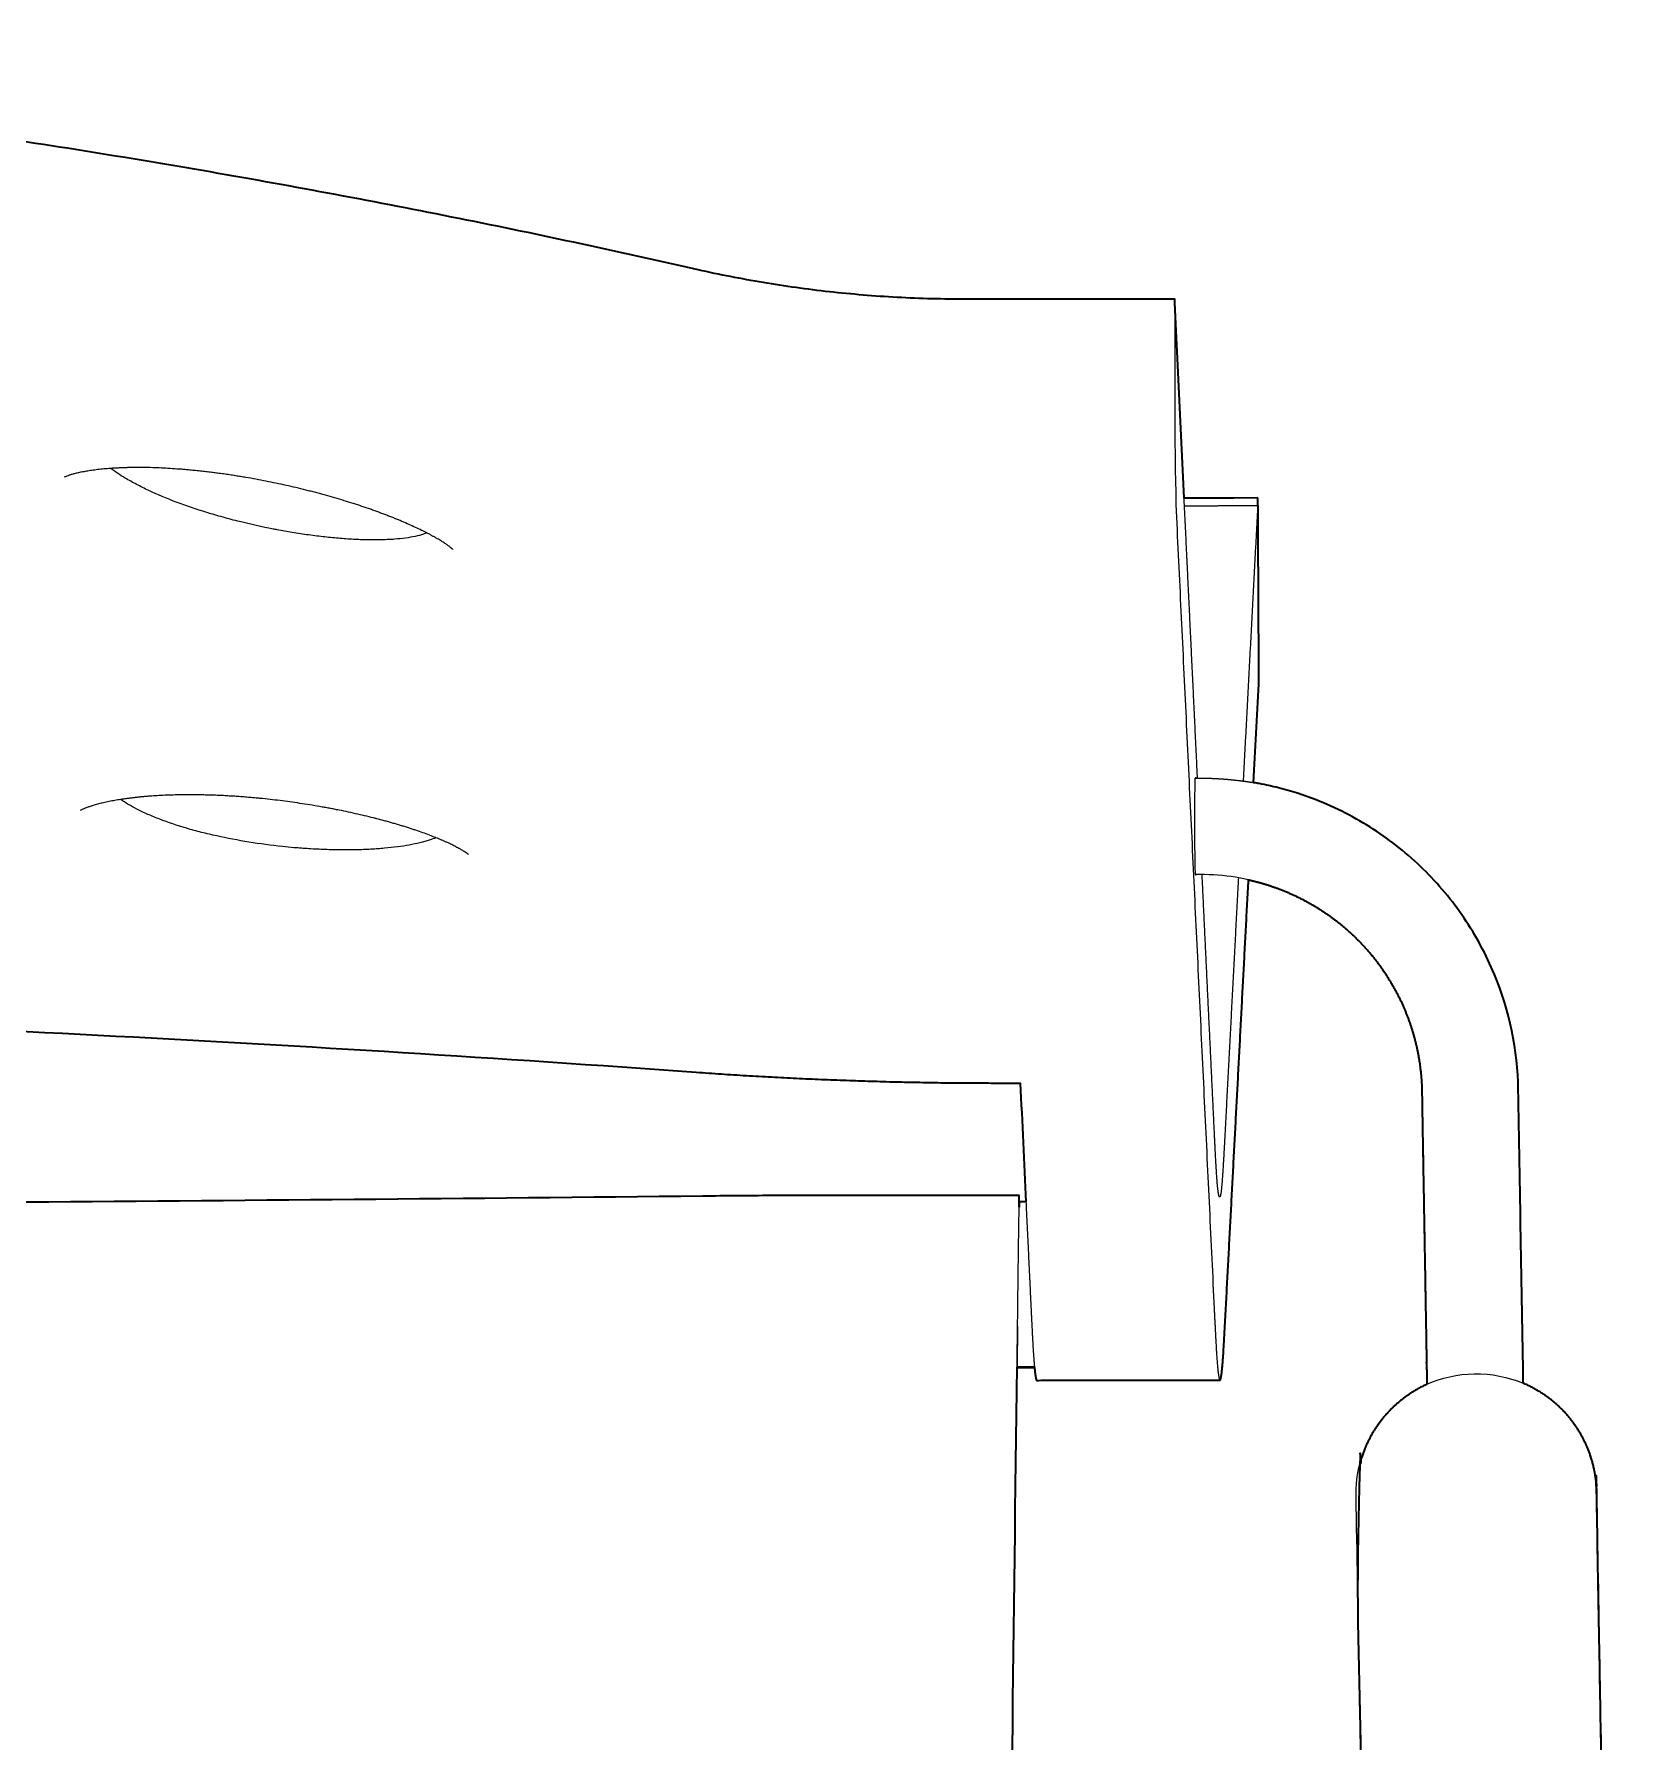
# Model space of a CAD drawing. Header units: millimetres. Extents: x 0 to 1874, y -1076 to 718.
# Drawn here: x 555 to 722.2, y -559.2 to -381.9 of the extents above; entities that cross this region are included whole.
import ezdxf

# ---------------------------------------------------------------- set-up
doc = ezdxf.new("R2010")
doc.units = ezdxf.units.MM
doc.layers.add('Blocks', color=7, linetype='Continuous')
doc.layers.add('Blocks$Inner', color=7, linetype='Continuous', lineweight=25, true_color=0x007f00)
doc.layers.add('Blocks$Outline', color=7, linetype='Continuous', lineweight=35, true_color=0xff3f3f)

# ---------------------------------------------------------------- blocks, each defined once
blk = doc.blocks.new('Balcony Lounge Chair Top')
at = {"layer": 'Blocks$Inner'}
blk.add_lwpolyline([(660.27, 176.61), (660.3, 178.63), (660.31, 179.19), (661.01, 179.18)], dxfattribs=at)
for points, degree, knots in [([(626.57, 276.02), (618.31, 277.91), (609.93, 279.71), (592.93, 283.11), (584.31, 284.72), (566.86, 287.73), (558.02, 289.14), (540.17, 291.71), (531.14, 292.88), (512.93, 294.99), (503.75, 295.92), (485.25, 297.53), (475.94, 298.21), (465.42, 298.82), (464.25, 298.88), (461.91, 299.01), (460.74, 299.07), (457.21, 299.25), (454.85, 299.36), (447.76, 299.67), (443.02, 299.84), (433.61, 300.11), (428.92, 300.22), (419.54, 300.35), (414.85, 300.39), (410.14, 300.39)], 3, [2.9808023, 2.9808023, 2.9808023, 2.9808023, 3.0433178, 3.0433178, 3.1058332, 3.1058332, 3.1683485, 3.1683485, 3.2308638, 3.2308638, 3.2933791, 3.2933791, 3.3558944, 3.3558944, 3.363701, 3.363701, 3.3715075, 3.3715075, 3.3871206, 3.3871206, 3.4183469, 3.4183469, 3.4495731, 3.4495731, 3.4807992, 3.4807992, 3.4807992, 3.4807992]), ([(654.45, 272.88), (653.22, 272.88), (652, 272.9), (649.59, 272.97), (648.39, 273.02), (646.02, 273.16), (644.84, 273.25), (642.5, 273.45), (641.34, 273.56), (639.03, 273.83), (637.89, 273.98), (635.6, 274.3), (634.46, 274.48), (632.2, 274.87), (631.07, 275.08), (628.82, 275.53), (627.7, 275.77), (626.57, 276.02)], 3, [1.980802, 1.980802, 1.980802, 1.980802, 2.105802, 2.105802, 2.230802, 2.230802, 2.355802, 2.355802, 2.480802, 2.480802, 2.605802, 2.605802, 2.730802, 2.730802, 2.855802, 2.855802, 2.980802, 2.980802, 2.980802, 2.980802]), ([(676.45, 272.51), (676.45, 272.25), (676.45, 271.24), (676.45, 269.51), (676.45, 267.34), (676.45, 265.93), (676.45, 263.94), (676.45, 261.23), (676.47, 257.45), (676.5, 255.01), (676.53, 253.67), (676.55, 253.22), (676.56, 253.06)], 3, [-0.02314714, -0.02314714, -0.02314714, -0.02314714, -0.02240599, -0.02028628, -0.01816656, -0.01604684, -0.01604684, -0.01203428, -0.00802171, -0.00400914, -0.00200286, 0, 0, 0, 0]), ([(566.06, 255.32), (566.05, 255.32), (566.04, 255.31), (565.91, 255.31), (565.8, 255.3), (565.68, 255.29), (565.46, 255.27), (565.24, 255.25), (564.91, 255.21), (564.79, 255.2), (564.68, 255.19)], 3, [2.35979, 2.35979, 2.35979, 2.35979, 2.400059, 2.400059, 2.893297, 2.893297, 2.893297, 3.874138, 3.874138, 4.398705, 4.398705, 4.398705, 4.398705]), ([(576.67, 254.88), (576.62, 254.89), (576.58, 254.9), (576.54, 254.9), (576.34, 254.93), (576.13, 254.95), (575.73, 255), (575.53, 255.02), (575.32, 255.04), (575.12, 255.06), (574.92, 255.08), (574.52, 255.12), (574.32, 255.14), (574.12, 255.16), (573.96, 255.18), (573.8, 255.19), (573.48, 255.22), (573.32, 255.23), (573.17, 255.24), (572.86, 255.26), (572.54, 255.29), (572.23, 255.3), (571.93, 255.32), (571.62, 255.34), (571.02, 255.37), (570.73, 255.38), (570.44, 255.39), (570.11, 255.4), (569.79, 255.4), (569.48, 255.41), (569.22, 255.41), (568.98, 255.41), (568.73, 255.41), (568.6, 255.41), (568.46, 255.41), (568.19, 255.4), (568.05, 255.4), (567.92, 255.4), (567.79, 255.4), (567.65, 255.39), (567.39, 255.39), (567.26, 255.38), (567.13, 255.38), (567.01, 255.37), (566.88, 255.36), (566.63, 255.35), (566.51, 255.35), (566.39, 255.34), (566.28, 255.33), (566.17, 255.32), (566.06, 255.32)], 3, [43.83601, 43.83601, 43.83601, 43.83601, 43.964845, 43.964845, 43.964845, 44.597108, 44.597108, 45.22828, 45.22828, 45.22828, 45.861184, 45.861184, 46.49247, 46.49247, 46.49247, 47.003427, 47.003427, 47.512991, 47.512991, 47.512991, 48.526446, 48.526446, 48.526446, 49.533617, 49.533617, 50.538614, 50.538614, 50.538614, 51.654296, 51.654296, 51.654296, 52.541859, 52.541859, 52.541859, 53.043538, 53.043538, 53.544067, 53.544067, 53.544067, 54.047801, 54.047801, 54.548924, 54.548924, 54.548924, 55.048243, 55.048243, 55.544775, 55.544775, 55.544775, 55.99909, 55.99909, 55.99909, 55.99909]), ([(582.92, 249.02), (581.75, 249.25), (580.59, 249.51), (578.85, 249.94), (578.28, 250.09), (577.15, 250.41), (576.59, 250.57), (574.95, 251.08), (573.89, 251.44), (571.85, 252.21), (570.9, 252.61), (569.57, 253.23), (569.15, 253.45), (568.54, 253.77), (568.34, 253.88), (567.95, 254.09), (567.76, 254.2), (567.01, 254.65), (566.51, 254.98), (566.06, 255.32)], 3, [2, 2, 2, 2, 2.0625, 2.0625, 2.09375, 2.09375, 2.125, 2.125, 2.1875, 2.1875, 2.25, 2.25, 2.28125, 2.28125, 2.296875, 2.296875, 2.3125, 2.3125, 2.3597896, 2.3597896, 2.3597896, 2.3597896]), ([(564.68, 255.19), (564.59, 255.18), (564.49, 255.17), (564.4, 255.15), (564.2, 255.13), (564.01, 255.1), (563.64, 255.04), (563.46, 255.01), (563.3, 254.98), (563.21, 254.97), (563.13, 254.95), (562.97, 254.92), (562.9, 254.91), (562.82, 254.89), (562.75, 254.87), (562.67, 254.86), (562.53, 254.82), (562.46, 254.81), (562.4, 254.79), (562.34, 254.78), (562.27, 254.76), (562.15, 254.73), (562.09, 254.71), (562.04, 254.7), (561.98, 254.68), (561.93, 254.66), (561.83, 254.63), (561.78, 254.62), (561.74, 254.6), (561.65, 254.58), (561.58, 254.55), (561.45, 254.5), (561.4, 254.48), (561.36, 254.46), (561.35, 254.46), (561.34, 254.45), (561.32, 254.45), (561.32, 254.44), (561.3, 254.43), (561.29, 254.43), (561.28, 254.43), (561.28, 254.42), (561.28, 254.42), (561.28, 254.42)], 3, [4.398705, 4.398705, 4.398705, 4.398705, 4.852006, 4.852006, 4.852006, 5.827202, 5.827202, 6.799579, 6.799579, 6.799579, 7.287344, 7.287344, 7.773765, 7.773765, 7.773765, 8.264212, 8.264212, 8.751197, 8.751197, 8.751197, 9.24297, 9.24297, 9.73153, 9.73153, 9.73153, 10.219276, 10.219276, 10.706527, 10.706527, 10.706527, 11.679011, 11.679011, 12.65577, 12.65577, 12.65577, 13.038332, 13.038332, 13.232533, 13.232533, 13.760995, 13.760995, 13.760995, 14.020873, 14.020873, 14.020873, 14.020873]), ([(598.86, 248.62), (598.68, 248.71), (598.5, 248.8), (598.32, 248.89), (598.11, 248.99), (597.9, 249.09), (597.68, 249.19), (597.46, 249.3), (597.24, 249.4), (597.01, 249.5), (596.77, 249.61), (596.53, 249.71), (596.28, 249.82), (596.16, 249.87), (596.04, 249.92), (595.78, 250.03), (595.65, 250.08), (595.52, 250.13), (595.39, 250.19), (595.26, 250.24), (594.99, 250.34), (594.86, 250.4), (594.72, 250.45), (594.58, 250.5), (594.44, 250.55), (594.17, 250.66), (594.02, 250.71), (593.88, 250.76), (593.74, 250.82), (593.6, 250.87), (593.31, 250.97), (593.16, 251.02), (593.02, 251.08), (592.73, 251.18), (592.43, 251.28), (592.13, 251.38), (591.84, 251.48), (591.55, 251.57), (591.25, 251.67), (591.24, 251.67), (591.23, 251.68), (591.21, 251.68), (590.91, 251.78), (590.59, 251.88), (590.28, 251.97), (589.96, 252.07), (589.64, 252.16), (589.32, 252.26), (588.99, 252.35), (588.66, 252.45), (588.33, 252.54), (588.17, 252.58), (588, 252.63), (587.67, 252.72), (587.5, 252.76), (587.33, 252.81), (587.16, 252.85), (586.99, 252.9), (586.65, 252.98), (586.48, 253.03), (586.31, 253.07), (585.97, 253.15), (585.63, 253.24), (585.28, 253.32), (584.94, 253.4), (584.6, 253.48), (584.25, 253.56), (583.91, 253.63), (583.56, 253.71), (583.21, 253.78), (582.87, 253.85), (582.52, 253.92), (582.17, 253.99), (581.82, 254.06), (581.47, 254.13), (581.12, 254.19), (580.78, 254.26), (580.42, 254.32), (580.07, 254.38), (579.9, 254.41), (579.72, 254.44), (579.37, 254.5), (579.19, 254.52), (579.02, 254.55), (578.81, 254.58), (578.6, 254.62), (578.19, 254.68), (577.98, 254.71), (577.77, 254.74), (577.57, 254.77), (577.36, 254.79), (576.99, 254.84), (576.83, 254.86), (576.67, 254.88)], 3, [18.073179, 18.073179, 18.073179, 18.073179, 19.023407, 19.023407, 19.023407, 20.071274, 20.071274, 20.071274, 21.122078, 21.122078, 21.122078, 22.177478, 22.177478, 22.177478, 22.707769, 22.707769, 23.239061, 23.239061, 23.239061, 23.772807, 23.772807, 24.308649, 24.308649, 24.308649, 24.844208, 24.844208, 25.381666, 25.381666, 25.381666, 25.9157, 25.9157, 26.450436, 26.450436, 26.450436, 27.51675, 27.51675, 27.51675, 28.541156, 28.541156, 28.541156, 28.582188, 28.582188, 28.582188, 29.648423, 29.648423, 29.648423, 30.717111, 30.717111, 30.717111, 31.789952, 31.789952, 31.789952, 32.328982, 32.328982, 32.868644, 32.868644, 32.868644, 33.407722, 33.407722, 33.947277, 33.947277, 33.947277, 35.019972, 35.019972, 35.019972, 36.088459, 36.088459, 36.088459, 37.154487, 37.154487, 37.154487, 38.219784, 38.219784, 38.219784, 39.286085, 39.286085, 39.286085, 40.35516, 40.35516, 40.35516, 40.892236, 40.892236, 41.428769, 41.428769, 41.428769, 42.064757, 42.064757, 42.699811, 42.699811, 42.699811, 43.333131, 43.333131, 43.83601, 43.83601, 43.83601, 43.83601]), ([(685.08, 251.47), (685.08, 251.45), (685.08, 251.42), (685.08, 251.4), (685.08, 251.35), (685.08, 251.29), (685.08, 251.24)], 3, [8.3521468, 8.3521468, 8.3521468, 8.3521468, 8.5, 8.5, 8.5, 8.8308046, 8.8308046, 8.8308046, 8.8308046]), ([(584.89, 248.67), (584.63, 248.71), (584.36, 248.76), (583.85, 248.85), (583.58, 248.9), (583.19, 248.97), (583.05, 249), (582.92, 249.02)], 3, [1, 1, 1, 1, 1.397049, 1.397049, 1.794098, 1.794098, 2, 2, 2, 2]), ([(598.86, 248.62), (598.74, 248.58), (598.63, 248.53), (597.98, 248.32), (597.36, 248.19), (596.29, 248.04), (595.91, 248), (595.31, 247.95), (595.1, 247.94), (594.68, 247.92), (594.47, 247.91), (593.82, 247.89), (593.36, 247.89), (592.66, 247.9), (592.42, 247.9), (591.93, 247.92), (591.68, 247.93), (591.18, 247.96), (590.92, 247.97), (590.41, 248), (590.14, 248.02), (589.35, 248.09), (588.81, 248.14), (587.72, 248.26), (587.16, 248.33), (586.32, 248.45), (586.04, 248.49), (585.47, 248.58), (585.17, 248.62), (584.89, 248.67)], 3, [0.6729538, 0.6729538, 0.6729538, 0.6729538, 0.6875, 0.6875, 0.75, 0.75, 0.78125, 0.78125, 0.796875, 0.796875, 0.8125, 0.8125, 0.84375, 0.84375, 0.859375, 0.859375, 0.875, 0.875, 0.890625, 0.890625, 0.90625, 0.90625, 0.9375, 0.9375, 0.96875, 0.96875, 0.984375, 0.984375, 1, 1, 1, 1]), ([(601.56, 246.9), (601.56, 246.9), (601.56, 246.9), (601.56, 246.91), (601.55, 246.91), (601.54, 246.92), (601.53, 246.93), (601.52, 246.94), (601.48, 246.97), (601.46, 246.99), (601.44, 247.01), (601.44, 247.01), (601.43, 247.02), (601.42, 247.03), (601.41, 247.04), (601.4, 247.04), (601.37, 247.07), (601.32, 247.11), (601.27, 247.15), (601.21, 247.2), (601.13, 247.26), (601.04, 247.32), (600.99, 247.35), (600.94, 247.39), (600.84, 247.46), (600.79, 247.49), (600.73, 247.53), (600.68, 247.57), (600.62, 247.61), (600.5, 247.69), (600.43, 247.73), (600.37, 247.77), (600.3, 247.81), (600.23, 247.85), (600.09, 247.94), (600.02, 247.98), (599.94, 248.02), (599.87, 248.07), (599.78, 248.12), (599.62, 248.21), (599.54, 248.26), (599.45, 248.3), (599.36, 248.35), (599.28, 248.4), (599.1, 248.49), (599, 248.54), (598.91, 248.59), (598.89, 248.6), (598.87, 248.61), (598.86, 248.62)], 3, [8.965931, 8.965931, 8.965931, 8.965931, 9.251089, 9.251089, 9.767673, 9.767673, 9.767673, 10.279317, 10.279317, 10.788843, 10.788843, 10.788843, 10.968134, 10.968134, 11.067686, 11.067686, 11.067686, 11.802476, 11.802476, 11.802476, 12.81497, 12.81497, 12.81497, 13.322231, 13.322231, 13.829974, 13.829974, 13.829974, 14.339761, 14.339761, 14.850857, 14.850857, 14.850857, 15.363842, 15.363842, 15.880328, 15.880328, 15.880328, 16.403321, 16.403321, 16.929782, 16.929782, 16.929782, 17.452555, 17.452555, 17.976791, 17.976791, 17.976791, 18.073179, 18.073179, 18.073179, 18.073179]), ([(678.6, 213.17), (678.6, 213.18), (678.58, 213.39), (678.56, 214.43), (678.54, 216.77), (678.54, 218.78), (678.54, 220.49), (678.55, 222.12), (678.57, 222.93), (678.58, 223.14), (678.58, 223.17)], 3, [637.872062, 637.872062, 637.872062, 637.872062, 637.979017, 640.951317, 643.923614, 645.561068, 646.912844, 649.189766, 651.43762, 651.869676, 651.869676, 651.869676, 651.869676]), ([(679.09, 223.17), (679.6, 223.16), (680.12, 223.16), (680.63, 223.13), (681.14, 223.11), (681.65, 223.07), (682.16, 223.03), (682.67, 222.97), (683.18, 222.92), (683.69, 222.85), (684.2, 222.78)], 2, [652.384027, 652.384027, 652.384027, 653.384027, 653.384027, 654.384027, 654.384027, 655.384027, 655.384027, 656.384027, 656.384027, 657.384027, 657.384027, 657.384027]), ([(684.2, 222.78), (684.21, 222.77), (684.22, 222.77), (684.24, 222.77), (684.25, 222.77), (684.27, 222.76), (684.28, 222.76), (684.3, 222.76), (684.32, 222.76), (684.33, 222.75), (684.34, 222.75), (684.35, 222.75)], 3, [657.3840272, 657.3840272, 657.3840272, 657.3840272, 657.416092, 657.416092, 657.4481569, 657.4481569, 657.4802218, 657.4802218, 657.5122867, 657.5122867, 657.5361972, 657.5361972, 657.5361972, 657.5361972]), ([(684.35, 222.75), (684.35, 222.75), (684.35, 222.75), (684.37, 222.75), (684.38, 222.75), (684.41, 222.74), (684.43, 222.74), (684.51, 222.73), (684.57, 222.72), (684.63, 222.7)], 3, [657.5361972, 657.5361972, 657.5361972, 657.5361972, 657.5443517, 657.5443517, 657.5764167, 657.5764167, 657.6405466, 657.6405466, 657.8255964, 657.8255964, 657.8255964, 657.8255964]), ([(712.09, 190.85), (712.02, 194.94), (711.17, 199.02), (709.61, 202.8), (708.76, 204.85), (707.7, 206.81), (705.23, 210.48), (703.8, 212.19), (702.22, 213.74), (700.63, 215.29), (698.89, 216.68), (695.17, 219.09), (693.18, 220.1), (691.12, 220.91), (689.84, 221.41), (688.54, 221.83), (686.88, 222.24), (686.55, 222.32), (685.88, 222.47), (685.55, 222.54), (685.04, 222.63), (684.87, 222.66), (684.68, 222.7), (684.66, 222.7), (684.63, 222.7)], 3, [0, 0, 0, 0, 12.387663, 12.387663, 12.387663, 19.058104, 19.058104, 25.727243, 25.727243, 25.727243, 32.395421, 32.395421, 39.063334, 39.063334, 39.063334, 43.167692, 43.167692, 44.193832, 44.193832, 45.219977, 45.219977, 45.733014, 45.733014, 45.804483, 45.804483, 45.804483, 45.804483]), ([(567.1, 220.96), (566.9, 220.92), (566.69, 220.89), (566.29, 220.82), (566.08, 220.78), (565.89, 220.74), (565.69, 220.7), (565.5, 220.66), (565.15, 220.58), (564.97, 220.54), (564.81, 220.5), (564.73, 220.47), (564.65, 220.45), (564.5, 220.41), (564.42, 220.39), (564.35, 220.37), (564.28, 220.35), (564.21, 220.33), (564.07, 220.29), (564.01, 220.26), (563.95, 220.24), (563.89, 220.22), (563.83, 220.2), (563.71, 220.16), (563.65, 220.14), (563.6, 220.12), (563.55, 220.11), (563.5, 220.09), (563.41, 220.05), (563.37, 220.03), (563.33, 220.02), (563.29, 220), (563.25, 219.98), (563.18, 219.95), (563.15, 219.94), (563.12, 219.93), (563.07, 219.9), (563.02, 219.88), (562.99, 219.86), (562.98, 219.85), (562.97, 219.85), (562.96, 219.84), (562.95, 219.84), (562.94, 219.83), (562.94, 219.83)], 3, [57.037414, 57.037414, 57.037414, 57.037414, 57.966478, 57.966478, 58.96568, 58.96568, 58.96568, 59.962143, 59.962143, 60.955786, 60.955786, 60.955786, 61.45423, 61.45423, 61.951375, 61.951375, 61.951375, 62.452614, 62.452614, 62.950445, 62.950445, 62.950445, 63.453186, 63.453186, 63.952798, 63.952798, 63.952798, 64.451567, 64.451567, 64.949963, 64.949963, 64.949963, 65.447452, 65.447452, 65.945709, 65.945709, 65.945709, 66.944696, 66.944696, 66.944696, 67.356083, 67.356083, 67.356083, 67.952385, 67.952385, 67.952385, 67.952385]), ([(578.07, 221.33), (577.86, 221.35), (577.64, 221.36), (577.21, 221.38), (576.99, 221.39), (576.77, 221.39), (576.57, 221.4), (576.37, 221.41), (575.97, 221.42), (575.76, 221.42), (575.56, 221.43), (575.4, 221.43), (575.24, 221.43), (574.92, 221.44), (574.76, 221.44), (574.6, 221.44), (574.29, 221.44), (573.98, 221.44), (573.67, 221.44), (573.36, 221.44), (573.06, 221.43), (572.46, 221.42), (572.16, 221.41), (571.87, 221.39), (571.82, 221.39), (571.76, 221.39), (571.69, 221.39), (571.41, 221.37), (571.14, 221.36), (570.63, 221.33), (570.4, 221.32), (570.18, 221.3), (570.04, 221.29), (569.9, 221.28), (569.63, 221.26), (569.5, 221.24), (569.37, 221.23), (569.24, 221.22), (569.1, 221.21), (568.85, 221.18), (568.72, 221.17), (568.59, 221.15), (568.46, 221.14), (568.34, 221.12), (568.09, 221.09), (567.97, 221.08), (567.85, 221.06), (567.73, 221.05), (567.61, 221.03), (567.38, 221), (567.26, 220.98), (567.15, 220.96), (567.13, 220.96), (567.12, 220.96), (567.1, 220.96)], 3, [44.272371, 44.272371, 44.272371, 44.272371, 44.943272, 44.943272, 45.614123, 45.614123, 45.614123, 46.249851, 46.249851, 46.883988, 46.883988, 46.883988, 47.396422, 47.396422, 47.90748, 47.90748, 47.90748, 48.923798, 48.923798, 48.923798, 49.933748, 49.933748, 50.941565, 50.941565, 50.941565, 51.154696, 51.154696, 51.154696, 52.114591, 52.114591, 52.950453, 52.950453, 52.950453, 53.453601, 53.453601, 53.955625, 53.955625, 53.955625, 54.460886, 54.460886, 54.96355, 54.96355, 54.96355, 55.467394, 55.467394, 55.968461, 55.968461, 55.968461, 56.467479, 56.467479, 56.965182, 56.965182, 56.965182, 57.037414, 57.037414, 57.037414, 57.037414]), ([(583.87, 216.07), (582.7, 216.2), (581.55, 216.35), (579.26, 216.72), (578.15, 216.93), (576.53, 217.29), (576, 217.41), (574.96, 217.68), (574.44, 217.82), (572.95, 218.26), (572.02, 218.57), (570.73, 219.07), (570.31, 219.24), (569.52, 219.59), (569.14, 219.77), (568.15, 220.28), (567.59, 220.62), (567.1, 220.96)], 3, [2, 2, 2, 2, 2.0625, 2.0625, 2.125, 2.125, 2.15625, 2.15625, 2.1875, 2.1875, 2.25, 2.25, 2.28125, 2.28125, 2.3125, 2.3125, 2.367942, 2.367942, 2.367942, 2.367942]), ([(599.81, 216.99), (599.8, 216.99), (599.79, 216.99), (599.78, 217), (599.57, 217.08), (599.35, 217.17), (599.13, 217.25), (598.91, 217.34), (598.68, 217.42), (598.45, 217.51), (598.21, 217.59), (597.96, 217.68), (597.72, 217.76), (597.59, 217.8), (597.46, 217.84), (597.21, 217.93), (597.08, 217.97), (596.95, 218.01), (596.82, 218.05), (596.68, 218.1), (596.41, 218.18), (596.28, 218.22), (596.14, 218.26), (596, 218.31), (595.86, 218.35), (595.58, 218.43), (595.44, 218.47), (595.3, 218.51), (595.16, 218.55), (595.01, 218.59), (594.73, 218.67), (594.58, 218.71), (594.43, 218.75), (594.17, 218.82), (593.91, 218.89), (593.64, 218.96), (593.6, 218.97), (593.57, 218.98), (593.54, 218.99), (593.24, 219.06), (592.94, 219.14), (592.63, 219.21), (592.32, 219.29), (592.01, 219.36), (591.69, 219.43), (591.38, 219.5), (591.06, 219.58), (590.73, 219.64), (590.41, 219.71), (590.08, 219.78), (589.75, 219.85), (589.59, 219.88), (589.42, 219.91), (589.09, 219.98), (588.92, 220.01), (588.75, 220.04), (588.59, 220.07), (588.42, 220.1), (588.08, 220.16), (587.91, 220.19), (587.74, 220.22), (587.4, 220.28), (587.06, 220.34), (586.72, 220.4), (586.38, 220.45), (586.04, 220.5), (585.69, 220.55), (585.35, 220.61), (585.01, 220.65), (584.66, 220.7), (584.32, 220.75), (583.97, 220.79), (583.63, 220.84), (583.28, 220.88), (582.94, 220.92), (582.59, 220.96), (582.25, 221), (581.9, 221.03), (581.55, 221.07), (581.38, 221.08), (581.2, 221.1), (580.86, 221.13), (580.68, 221.15), (580.51, 221.16), (580.3, 221.18), (580.09, 221.2), (579.67, 221.23), (579.46, 221.25), (579.25, 221.26), (579.04, 221.28), (578.83, 221.29), (578.44, 221.31), (578.26, 221.32), (578.07, 221.33)], 3, [19.786143, 19.786143, 19.786143, 19.786143, 19.841382, 19.841382, 19.841382, 20.869754, 20.869754, 20.869754, 21.900895, 21.900895, 21.900895, 22.936421, 22.936421, 22.936421, 23.456655, 23.456655, 23.977891, 23.977891, 23.977891, 24.501446, 24.501446, 25.02709, 25.02709, 25.02709, 25.551401, 25.551401, 26.077602, 26.077602, 26.077602, 26.600453, 26.600453, 27.124012, 27.124012, 27.124012, 28.057025, 28.057025, 28.057025, 28.16804, 28.16804, 28.16804, 29.211302, 29.211302, 29.211302, 30.255395, 30.255395, 30.255395, 31.301953, 31.301953, 31.301953, 32.352655, 32.352655, 32.352655, 32.880583, 32.880583, 33.409172, 33.409172, 33.409172, 33.937239, 33.937239, 34.465811, 34.465811, 34.465811, 35.516734, 35.516734, 35.516734, 36.56364, 36.56364, 36.56364, 37.608249, 37.608249, 37.608249, 38.65226, 38.65226, 38.65226, 39.697374, 39.697374, 39.697374, 40.745327, 40.745327, 40.745327, 41.271837, 41.271837, 41.797842, 41.797842, 41.797842, 42.436514, 42.436514, 43.074291, 43.074291, 43.074291, 43.710274, 43.710274, 44.272371, 44.272371, 44.272371, 44.272371]), ([(599.81, 216.99), (599.59, 216.9), (599.36, 216.81), (598.96, 216.68), (598.8, 216.63), (598.48, 216.54), (598.31, 216.5), (597.79, 216.37), (597.42, 216.3), (596.64, 216.15), (596.23, 216.09), (595.38, 215.98), (594.94, 215.93), (594.02, 215.85), (593.54, 215.81), (592.8, 215.77), (592.55, 215.76), (592.04, 215.74), (591.79, 215.74), (591.01, 215.72), (590.48, 215.72), (589.41, 215.72), (588.87, 215.74), (587.76, 215.78), (587.2, 215.8), (586.62, 215.84)], 3, [0.6928142, 0.6928142, 0.6928142, 0.6928142, 0.71875, 0.71875, 0.734375, 0.734375, 0.75, 0.75, 0.7812596, 0.7812596, 0.8125191, 0.8125191, 0.8437787, 0.8437787, 0.8750383, 0.8750383, 0.8906585, 0.8906585, 0.9062787, 0.9062787, 0.9375192, 0.9375192, 0.9687596, 0.9687596, 1, 1, 1, 1]), ([(603.19, 215.24), (603.19, 215.24), (603.19, 215.24), (603.17, 215.25), (603.16, 215.26), (603.15, 215.27), (603.14, 215.28), (603.12, 215.29), (603.1, 215.31), (603.08, 215.32), (603.06, 215.34), (603.03, 215.36), (602.98, 215.39), (602.92, 215.44), (602.85, 215.49), (602.77, 215.54), (602.69, 215.59), (602.59, 215.65), (602.54, 215.68), (602.49, 215.71), (602.38, 215.77), (602.33, 215.8), (602.27, 215.84), (602.21, 215.87), (602.15, 215.9), (602.02, 215.97), (601.95, 216.01), (601.88, 216.04), (601.82, 216.08), (601.74, 216.12), (601.59, 216.19), (601.51, 216.23), (601.44, 216.27), (601.36, 216.31), (601.28, 216.35), (601.11, 216.43), (601.02, 216.47), (600.93, 216.51), (600.84, 216.55), (600.75, 216.59), (600.57, 216.67), (600.47, 216.71), (600.38, 216.75), (600.2, 216.83), (600.01, 216.91), (599.81, 216.99)], 3, [9.744174, 9.744174, 9.744174, 9.744174, 10.182457, 10.182457, 10.69362, 10.69362, 10.69362, 11.219821, 11.219821, 11.219821, 11.705135, 11.705135, 11.705135, 12.710822, 12.710822, 12.710822, 13.715429, 13.715429, 13.715429, 14.218727, 14.218727, 14.722508, 14.722508, 14.722508, 15.228239, 15.228239, 15.735266, 15.735266, 15.735266, 16.244066, 16.244066, 16.756311, 16.756311, 16.756311, 17.269671, 17.269671, 17.786435, 17.786435, 17.786435, 18.299571, 18.299571, 18.814142, 18.814142, 18.814142, 19.786143, 19.786143, 19.786143, 19.786143]), ([(586.62, 215.84), (586.37, 215.86), (586.1, 215.88), (585.59, 215.91), (585.33, 215.93), (584.67, 215.99), (584.27, 216.03), (583.87, 216.07)], 3, [1, 1, 1, 1, 1.281455, 1.281455, 1.562909, 1.562909, 2, 2, 2, 2]), ([(684.1, 212.62), (683.66, 212.72), (683.21, 212.81), (682.76, 212.88), (681.55, 213.07), (680.32, 213.17), (679.09, 213.17)], 3, [632.318874, 632.318874, 632.318874, 632.318874, 633.684833, 633.684833, 633.684833, 637.377331, 637.377331, 637.377331, 637.377331]), ([(695.22, 206.6), (694.12, 207.68), (692.9, 208.65), (690.31, 210.32), (688.92, 211.03), (687.48, 211.59)], 3, [566.631307, 566.631307, 566.631307, 566.631307, 571.283025, 571.283025, 575.935641, 575.935641, 575.935641, 575.935641]), ([(700.36, 198.99), (699.78, 200.41), (699.04, 201.77), (697.32, 204.33), (696.32, 205.52), (695.22, 206.6)], 3, [557.329297, 557.329297, 557.329297, 557.329297, 561.980204, 561.980204, 566.631307, 566.631307, 566.631307, 566.631307]), ([(410.14, 200.52), (424.12, 200.52), (438.09, 200.42), (470.84, 199.95), (489.65, 199.51), (527.71, 198.25), (546.96, 197.43), (586.2, 195.38), (606.2, 194.14), (626.81, 192.65)], 3, [0.4686388, 0.4686388, 0.4686388, 0.4686388, 0.5622714, 0.5622714, 0.6872714, 0.6872714, 0.8122714, 0.8122714, 0.9372714, 0.9372714, 0.9372714, 0.9372714]), ([(626.81, 192.65), (627.67, 192.59), (628.54, 192.53), (630.27, 192.41), (631.14, 192.36), (632.87, 192.25), (633.74, 192.2), (635.47, 192.11), (636.34, 192.07), (638.07, 191.98), (638.93, 191.94), (640.65, 191.87), (641.51, 191.84), (643.23, 191.78), (644.08, 191.75), (645.78, 191.7), (646.63, 191.67), (648.32, 191.63), (649.16, 191.62), (650.84, 191.59), (651.67, 191.57), (653.33, 191.55), (654.15, 191.55), (655.79, 191.54), (656.61, 191.53), (657.5, 191.53), (657.59, 191.53), (657.75, 191.53), (657.84, 191.53), (658, 191.53), (658.09, 191.53), (658.25, 191.53), (658.34, 191.53), (658.5, 191.53), (658.59, 191.53), (658.76, 191.53), (658.84, 191.53), (659.01, 191.53), (659.09, 191.53), (659.26, 191.53), (659.34, 191.53), (659.51, 191.53), (659.59, 191.53), (659.76, 191.53), (659.84, 191.53), (660.01, 191.53), (660.09, 191.53), (660.25, 191.53), (660.34, 191.53), (660.42, 191.53), (660.42, 191.53), (660.42, 191.53)], 3, [0.937271, 0.937271, 0.937271, 0.937271, 3.43741, 3.43741, 5.937549, 5.937549, 8.437688, 8.437688, 10.937827, 10.937827, 13.437966, 13.437966, 15.938106, 15.938106, 18.438245, 18.438245, 20.938384, 20.938384, 23.438523, 23.438523, 25.938662, 25.938662, 28.438801, 28.438801, 30.93894, 30.93894, 31.19495, 31.19495, 31.450961, 31.450961, 31.706971, 31.706971, 31.962982, 31.962982, 32.218992, 32.218992, 32.475003, 32.475003, 32.731013, 32.731013, 32.987024, 32.987024, 33.243035, 33.243035, 33.499045, 33.499045, 33.755056, 33.755056, 34.011066, 34.011066, 34.014343, 34.014343, 34.014343, 34.014343]), ([(681.11, 179.7), (681.09, 179.7), (681.06, 179.73), (680.99, 179.93), (680.9, 180.56), (680.79, 181.92), (680.7, 183.58), (680.63, 184.98), (680.58, 185.97), (680.56, 186.48)], 5, [341.810517, 341.810517, 341.810517, 341.810517, 341.810517, 341.810517, 346.550364, 358.497454, 370.444545, 382.391636, 394.338727, 394.338727, 394.338727, 394.338727, 394.338727, 394.338727]), ([(681.61, 185.43), (681.58, 184.86), (681.52, 183.76), (681.43, 182.25), (681.34, 180.84), (681.24, 180.02), (681.17, 179.75), (681.12, 179.7), (681.11, 179.7)], 5, [298.762001, 298.762001, 298.762001, 298.762001, 298.762001, 298.762001, 310.709092, 322.656182, 334.603273, 341.810517, 341.810517, 341.810517, 341.810517, 341.810517, 341.810517]), ([(660.3, 179.85), (657.84, 179.85), (655.38, 179.85), (650.46, 179.85), (648, 179.85), (643.08, 179.85), (640.64, 179.85), (636.98, 179.85), (635.79, 179.84), (633.41, 179.84), (632.23, 179.83), (629.85, 179.81), (628.66, 179.8), (579.28, 179.27), (530.98, 178.93), (461.68, 178.68), (440.71, 178.64), (410.14, 178.62)], 3, [0, 0, 0, 0, 0.0147218, 0.0147218, 0.0294435, 0.0294435, 0.0441653, 0.0441653, 0.0512575, 0.0512575, 0.0583497, 0.0583497, 0.0654419, 0.0654419, 0.3551473, 0.3551473, 0.4808458, 0.4808458, 0.4808458, 0.4808458]), ([(702.61, 160.26), (704.1, 160.93), (705.8, 161.32), (709.29, 161.38), (711.05, 161.03), (712.6, 160.37), (712.61, 160.37), (712.61, 160.36)], 3, [14.973121, 14.973121, 14.973121, 14.973121, 19.785046, 19.785046, 24.731308, 24.731308, 24.753267, 24.753267, 24.753267, 24.753267]), ([(695.26, 148.69), (695.23, 150.49), (695.59, 152.15), (696.74, 154.99), (697.56, 156.27), (699.67, 158.52), (700.97, 159.49), (702.53, 160.22), (702.57, 160.24), (702.61, 160.26)], 3, [503.183167, 503.183167, 503.183167, 503.183167, 508.12943, 508.12943, 513.075692, 513.075692, 518.021954, 518.021954, 518.156289, 518.156289, 518.156289, 518.156289]), ([(712.61, 160.36), (714.15, 159.71), (715.48, 158.79), (717.65, 156.62), (718.51, 155.37), (719.76, 152.57), (720.19, 150.93), (720.22, 149.12)], 3, [24.753267, 24.753267, 24.753267, 24.753267, 29.677569, 29.677569, 34.623831, 34.623831, 39.570092, 39.570092, 39.570092, 39.570092])]:
    blk.add_open_spline(points, degree=degree, knots=knots, dxfattribs=at)
for points, degree in [([(676.45, 272.88), (669.12, 272.88), (661.79, 272.88), (654.45, 272.88)], 3), ([(676.45, 272.51), (676.45, 272.69), (676.45, 272.88)], 2), ([(677.42, 252.22), (676.94, 262.36), (676.45, 272.51)], 2), ([(676.45, 272.51), (676.45, 272.51), (676.45, 272.51), (676.45, 272.51)], 3), ([(676.56, 253.06), (676.56, 253.03), (676.56, 253.01)], 2), ([(676.56, 253.01), (676.56, 252.28), (676.56, 251.56)], 2), ([(677.42, 252.22), (681.25, 252.24), (685.08, 252.26)], 2), ([(678.81, 223.17), (678.12, 237.7), (677.42, 252.22)], 2), ([(685.08, 251.47), (685.08, 251.92), (685.08, 252.26), (685.08, 252.26)], 3), ([(685.08, 252.26), (685.08, 252.26), (685.08, 252.03), (685.08, 251.47)], 3), ([(676.56, 251.56), (678.55, 209.82), (680.54, 168.08)], 2), ([(677.46, 251.44), (681.27, 251.45), (685.08, 251.47)], 2), ([(683.58, 222.86), (684.34, 237.17), (685.09, 251.48)], 2), ([(685.09, 251.48), (685.09, 251.48), (685.08, 251.48), (685.08, 251.48)], 3), ([(685.18, 232.96), (685.15, 239.13), (685.12, 245.31), (685.09, 251.48)], 3), ([(684.63, 222.7), (684.91, 227.83), (685.18, 232.96)], 2), ([(678.58, 223.17), (678.75, 223.17), (678.92, 223.17), (679.09, 223.17)], 3), ([(678.59, 223.27), (678.59, 223.27), (678.6, 223.24), (678.6, 223.17)], 3), ([(678.62, 213.17), (678.61, 213.17), (678.6, 213.17), (678.6, 213.17)], 3), ([(678.62, 213.17), (678.62, 213.11), (678.61, 213.07), (678.61, 213.07)], 3), ([(679.09, 213.17), (678.93, 213.17), (678.78, 213.17), (678.62, 213.17)], 3), ([(680.56, 186.48), (679.92, 199.82), (679.29, 213.17)], 2), ([(683.05, 212.83), (682.33, 199.13), (681.61, 185.43)], 2), ([(681.69, 166.92), (682.9, 189.77), (684.1, 212.62)], 2), ([(687.48, 211.59), (686.39, 212.02), (685.25, 212.37), (684.1, 212.62)], 3), ([(660.42, 191.53), (660.72, 185.36), (661.01, 179.18)], 2), ([(712.61, 160.36), (712.44, 170.52), (712.26, 180.69), (712.09, 190.85)], 3), ([(660.3, 178.63), (660.3, 179.04), (660.3, 179.44), (660.3, 179.85)], 3), ([(661.01, 179.18), (661.28, 173.61), (661.54, 168.05)], 2), ([(660.3, 178.38), (660.3, 178.47), (660.3, 178.55), (660.3, 178.63)], 3), ([(660.09, 162.12), (660.12, 164.49), (660.15, 166.86)], 2), ([(660.14, 166.25), (660.12, 164.18), (660.09, 162.12)], 2), ([(658.16, 4.37), (660.09, 162.02)], 1), ([(660.09, 162.12), (660.99, 162.11), (661.89, 162.1)], 2), ([(661.9, 162), (661, 162.01), (660.09, 162.02)], 2), ([(662.14, 160.67), (668.47, 160.68), (674.81, 160.69), (681.14, 160.7)], 3), ([(720.22, 149.12), (722.73, 5.6), (725.25, -137.92)], 2), ([(700.29, -138.36), (697.77, 5.16), (695.26, 148.69)], 2)]:
    blk.add_open_spline(points, degree=degree, dxfattribs=at)
for points, weights, degree in [([(702.09, 190.67), (702.04, 193.52), (701.45, 196.35), (700.36, 198.99)], [0.967470636968, 1, 1, 1], 3), ([(702.61, 160.26), (702.44, 170.4), (702.26, 180.53), (702.09, 190.67)], [1, 0.967470636968, 0.967470636968, 0.967470636968], 3), ([(660.15, 166.86), (660.25, 174.82), (660.27, 176.61)], [1, 0.809020294174, 1], 2), ([(661.54, 168.05), (661.61, 166.69), (661.67, 165.33), (661.74, 164.05), (661.81, 162.94), (661.89, 162.1)], [1, 0.999999999984, 0.999999999977, 0.999999999975, 0.999999999978, 0.999999999984], 5), ([(680.54, 168.08), (680.65, 165.86), (680.75, 163.63), (680.87, 161.72), (681.01, 160.7), (681.14, 160.7)], [1, 0.999999999973, 0.999999999971, 0.99999999998, 0.999999999994, 1.00000000001], 5), ([(681.14, 160.7), (681.25, 160.7), (681.36, 161.39), (681.48, 162.82), (681.58, 164.87), (681.69, 166.92)], [1.00000000001, 1.00000000002, 1.00000000002, 1.00000000003, 1.00000000002, 1], 5), ([(660.09, 162.05), (660.09, 162.08), (660.09, 162.12)], [1, 0.999979515087, 1], 2), ([(660.09, 162.02), (660.09, 162.02), (660.09, 162.05)], [1, 0.999960892027, 1], 2), ([(661.89, 162.1), (661.94, 161.56), (661.99, 161.13), (662.04, 160.82), (662.09, 160.67), (662.14, 160.67)], [0.999999999984, 0.999999999987, 0.999999999991, 0.999999999996, 1, 1.00000000001], 5)]:
    blk.add_rational_spline(points, weights, degree=degree, dxfattribs=at)
at = {"layer": 'Blocks$Outline'}
for points in [[(677.42, 252.22), (677.42, 252.22), (676.45, 272.51), (676.45, 272.51)], [(685.08, 252.26), (677.42, 252.22)], [(685.09, 251.48), (685.08, 251.48)]]:
    blk.add_lwpolyline(points, dxfattribs=at)
for points, degree, knots in [([(676.45, 272.51), (676.45, 272.63), (676.45, 272.76), (676.45, 272.88), (669.12, 272.88), (661.79, 272.88), (654.45, 272.88), (653.22, 272.88), (652, 272.9), (649.59, 272.97), (648.39, 273.02), (646.02, 273.16), (644.84, 273.25), (642.5, 273.45), (641.34, 273.56), (639.03, 273.83), (637.89, 273.98), (635.6, 274.3), (634.46, 274.48), (632.2, 274.87), (631.07, 275.08), (628.82, 275.53), (627.7, 275.77), (626.57, 276.02), (618.31, 277.91), (609.93, 279.71), (592.93, 283.11), (584.31, 284.72), (566.86, 287.73), (558.02, 289.14), (540.17, 291.71), (531.14, 292.88), (512.93, 294.99), (503.75, 295.92), (485.25, 297.53), (475.94, 298.21), (465.42, 298.82), (464.25, 298.88), (461.91, 299.01), (460.74, 299.07), (457.21, 299.25), (454.85, 299.36), (447.76, 299.67), (443.02, 299.84), (433.61, 300.11), (428.92, 300.22), (419.54, 300.35), (414.85, 300.39), (410.14, 300.39), (405.42, 300.39), (400.73, 300.35), (391.36, 300.22), (386.67, 300.11), (377.26, 299.84), (372.52, 299.67), (365.43, 299.36), (363.07, 299.25), (359.54, 299.07), (358.37, 299.01), (356.02, 298.88), (354.86, 298.82), (344.34, 298.21), (335.03, 297.53), (316.53, 295.92), (307.35, 294.99), (289.14, 292.88), (280.11, 291.71), (262.25, 289.14), (253.42, 287.73), (235.97, 284.72), (227.35, 283.11), (210.35, 279.71), (201.96, 277.91), (193.7, 276.02), (192.58, 275.77), (191.46, 275.53), (189.21, 275.08), (188.08, 274.87), (185.81, 274.48), (184.68, 274.3), (182.39, 273.98), (181.24, 273.83), (178.93, 273.56), (177.77, 273.45), (175.44, 273.25), (174.26, 273.16), (171.89, 273.02), (170.69, 272.97), (168.28, 272.9), (167.06, 272.88), (165.82, 272.88), (158.49, 272.88), (151.16, 272.88), (143.83, 272.88)], 3, [0.057769, 0.057769, 0.057769, 0.057769, 1.057736, 1.057736, 1.057736, 2.057701, 2.057701, 2.057701, 2.182701, 2.182701, 2.307701, 2.307701, 2.432701, 2.432701, 2.557701, 2.557701, 2.682701, 2.682701, 2.807701, 2.807701, 2.932701, 2.932701, 3.057701, 3.057701, 3.057701, 3.120216, 3.120216, 3.182732, 3.182732, 3.245247, 3.245247, 3.307763, 3.307763, 3.370278, 3.370278, 3.432793, 3.432793, 3.4406, 3.4406, 3.448406, 3.448406, 3.464019, 3.464019, 3.495246, 3.495246, 3.526472, 3.526472, 3.557698, 3.557698, 3.557698, 3.588924, 3.588924, 3.62015, 3.62015, 3.651377, 3.651377, 3.66699, 3.66699, 3.674796, 3.674796, 3.682603, 3.682603, 3.745118, 3.745118, 3.807633, 3.807633, 3.870149, 3.870149, 3.932664, 3.932664, 3.995179, 3.995179, 4.057695, 4.057695, 4.057695, 4.182695, 4.182695, 4.307695, 4.307695, 4.432695, 4.432695, 4.557695, 4.557695, 4.682695, 4.682695, 4.807695, 4.807695, 4.932695, 4.932695, 5.057695, 5.057695, 5.057695, 6.05766, 6.05766, 6.05766, 6.05766]), ([(685.08, 251.48), (685.08, 251.93), (685.08, 252.26), (685.08, 252.26), (685.08, 252.26), (685.08, 252.26), (685.08, 252.26)], 3, [0.028914, 0.028914, 0.028914, 0.028914, 4.588387, 4.588387, 4.588387, 4.591228, 4.591228, 4.591228, 4.591228]), ([(712.61, 160.36), (712.44, 170.52), (712.26, 180.69), (712.09, 190.85), (712.02, 194.94), (711.17, 199.02), (709.61, 202.8), (708.76, 204.85), (707.7, 206.81), (705.23, 210.48), (703.8, 212.19), (702.22, 213.74), (700.63, 215.29), (698.89, 216.68), (695.17, 219.09), (693.18, 220.1), (691.12, 220.91), (689.84, 221.41), (688.54, 221.83), (686.88, 222.24), (686.55, 222.32), (685.88, 222.47), (685.55, 222.54), (685.04, 222.63), (684.87, 222.66), (684.68, 222.7), (684.66, 222.7), (684.63, 222.7), (684.82, 226.12), (685, 229.54), (685.18, 232.96), (685.15, 239.13), (685.12, 245.31), (685.09, 251.48)], 3, [-30.602642, -30.602642, -30.602642, -30.602642, 0, 0, 0, 12.387663, 12.387663, 12.387663, 19.058104, 19.058104, 25.727243, 25.727243, 25.727243, 32.395421, 32.395421, 39.063334, 39.063334, 39.063334, 43.167692, 43.167692, 44.193832, 44.193832, 45.219977, 45.219977, 45.733014, 45.733014, 45.804483, 45.804483, 45.804483, 91.452132, 91.452132, 91.452132, 110.452132, 110.452132, 110.452132, 110.452132]), ([(159.27, 179.18), (159.46, 183.3), (159.66, 187.41), (159.86, 191.53), (159.86, 191.53), (159.86, 191.53), (159.94, 191.53), (160.02, 191.53), (160.19, 191.53), (160.27, 191.53), (160.44, 191.53), (160.52, 191.53), (160.68, 191.53), (160.77, 191.53), (160.94, 191.53), (161.02, 191.53), (161.19, 191.53), (161.27, 191.53), (161.44, 191.53), (161.52, 191.53), (161.69, 191.53), (161.77, 191.53), (161.94, 191.53), (162.02, 191.53), (162.19, 191.53), (162.27, 191.53), (162.44, 191.53), (162.53, 191.53), (162.69, 191.53), (162.78, 191.53), (163.67, 191.53), (164.48, 191.54), (166.12, 191.55), (166.95, 191.55), (168.61, 191.57), (169.44, 191.59), (171.11, 191.62), (171.96, 191.63), (173.65, 191.67), (174.49, 191.7), (176.2, 191.75), (177.05, 191.78), (178.77, 191.84), (179.63, 191.87), (181.35, 191.94), (182.21, 191.98), (183.94, 192.07), (184.81, 192.11), (186.54, 192.2), (187.41, 192.25), (189.14, 192.36), (190.01, 192.41), (191.74, 192.53), (192.6, 192.59), (193.47, 192.65), (214.08, 194.14), (234.07, 195.38), (273.32, 197.43), (292.56, 198.25), (330.62, 199.51), (349.43, 199.95), (382.18, 200.42), (396.16, 200.52), (410.14, 200.52), (424.12, 200.52), (438.09, 200.42), (470.84, 199.95), (489.65, 199.51), (527.71, 198.25), (546.96, 197.43), (586.2, 195.38), (606.2, 194.14), (626.81, 192.65), (627.67, 192.59), (628.54, 192.53), (630.27, 192.41), (631.14, 192.36), (632.87, 192.25), (633.74, 192.2), (635.47, 192.11), (636.34, 192.07), (638.07, 191.98), (638.93, 191.94), (640.65, 191.87), (641.51, 191.84), (643.23, 191.78), (644.08, 191.75), (645.78, 191.7), (646.63, 191.67), (648.32, 191.63), (649.16, 191.62), (650.84, 191.59), (651.67, 191.57), (653.33, 191.55), (654.15, 191.55), (655.79, 191.54), (656.61, 191.53), (657.5, 191.53), (657.59, 191.53), (657.75, 191.53), (657.84, 191.53), (658, 191.53), (658.09, 191.53), (658.25, 191.53), (658.34, 191.53), (658.5, 191.53), (658.59, 191.53), (658.76, 191.53), (658.84, 191.53), (659.01, 191.53), (659.09, 191.53), (659.26, 191.53), (659.34, 191.53), (659.51, 191.53), (659.59, 191.53), (659.76, 191.53), (659.84, 191.53), (660.01, 191.53), (660.09, 191.53), (660.25, 191.53), (660.34, 191.53), (660.42, 191.53), (660.42, 191.53), (660.42, 191.53), (660.62, 187.41), (660.81, 183.3), (661.01, 179.18)], 3, [-82.398501, -82.398501, -82.398501, -82.398501, -33.077072, -33.077072, -33.077072, -33.073795, -33.073795, -32.817784, -32.817784, -32.561774, -32.561774, -32.305763, -32.305763, -32.049753, -32.049753, -31.793742, -31.793742, -31.537732, -31.537732, -31.281721, -31.281721, -31.02571, -31.02571, -30.7697, -30.7697, -30.513689, -30.513689, -30.257679, -30.257679, -30.001668, -30.001668, -27.501529, -27.501529, -25.00139, -25.00139, -22.501251, -22.501251, -20.001112, -20.001112, -17.500973, -17.500973, -15.000834, -15.000834, -12.500695, -12.500695, -10.000556, -10.000556, -7.500417, -7.500417, -5.000278, -5.000278, -2.500139, -2.500139, 0, 0, 0, 0.125002, 0.125002, 0.250003, 0.250003, 0.375005, 0.375005, 0.468639, 0.468639, 0.468639, 0.562271, 0.562271, 0.687271, 0.687271, 0.812271, 0.812271, 0.937271, 0.937271, 0.937271, 3.43741, 3.43741, 5.937549, 5.937549, 8.437688, 8.437688, 10.937827, 10.937827, 13.437966, 13.437966, 15.938106, 15.938106, 18.438245, 18.438245, 20.938384, 20.938384, 23.438523, 23.438523, 25.938662, 25.938662, 28.438801, 28.438801, 30.93894, 30.93894, 31.19495, 31.19495, 31.450961, 31.450961, 31.706971, 31.706971, 31.962982, 31.962982, 32.218992, 32.218992, 32.475003, 32.475003, 32.731013, 32.731013, 32.987024, 32.987024, 33.243035, 33.243035, 33.499045, 33.499045, 33.755056, 33.755056, 34.011066, 34.011066, 34.014343, 34.014343, 34.014343, 83.335772, 83.335772, 83.335772, 83.335772]), ([(660.3, 178.63), (660.3, 179.04), (660.3, 179.44), (660.3, 179.85), (657.84, 179.85), (655.38, 179.85), (650.46, 179.85), (648, 179.85), (643.08, 179.85), (640.64, 179.85), (636.98, 179.85), (635.79, 179.84), (633.41, 179.84), (632.23, 179.83), (629.85, 179.81), (628.66, 179.8), (579.28, 179.27), (530.98, 178.93), (461.68, 178.68), (440.71, 178.64), (410.14, 178.62)], 3, [-0.0012442, -0.0012442, -0.0012442, -0.0012442, 0, 0, 0, 0.0147218, 0.0147218, 0.0294435, 0.0294435, 0.0441653, 0.0441653, 0.0512575, 0.0512575, 0.0583497, 0.0583497, 0.0654419, 0.0654419, 0.3551473, 0.3551473, 0.4808458, 0.4808458, 0.4808458, 0.4808458]), ([(661.01, 179.18), (660.87, 179.18), (660.73, 179.18), (660.59, 179.19), (660.45, 179.19), (660.31, 179.19), (660.31, 179.08), (660.31, 178.97), (660.31, 178.86), (660.3, 178.74), (660.3, 178.63)], 5, [-30.338482, -30.338482, -30.338482, -30.338482, -30.338482, -30.338482, -29.338482, -29.338482, -29.338482, -29.338482, -29.338482, -28.338482, -28.338482, -28.338482, -28.338482, -28.338482, -28.338482]), ([(655.71, -195.37), (656.27, -149.28), (656.84, -103.2), (657.4, -57.11), (657.66, -36.62), (657.91, -16.12), (658.16, 4.37), (658.8, 56.92), (659.45, 109.47), (660.09, 162.02)], 3, [142.018657, 142.018657, 142.018657, 142.018657, 280.816544, 280.816544, 280.816544, 342.542174, 342.542174, 342.542174, 342.543674, 342.543674, 342.543674, 342.543674])]:
    blk.add_open_spline(points, degree=degree, knots=knots, dxfattribs=at)
for points, weights, degree, knots in [([(681.14, 160.7), (681.14, 160.7), (681.14, 160.7), (681.14, 160.7), (681.14, 160.7), (681.14, 160.7), (681.25, 160.7), (681.36, 161.39), (681.48, 162.82), (681.58, 164.87), (681.69, 166.92), (682.17, 176.06), (682.66, 185.2), (683.14, 194.34), (683.62, 203.48), (684.1, 212.62)], [1.00000000001, 1.00000000001, 1.00000000001, 1.00000000001, 1.00000000001, 1.00000000001, 1.00000000002, 1.00000000002, 1.00000000003, 1.00000000002, 1, 1, 1, 1, 1, 1], 5, [385.487104, 385.487104, 385.487104, 385.487104, 385.487104, 385.487104, 385.892146, 385.892146, 385.892146, 385.892146, 385.892146, 428.941582, 428.941582, 428.941582, 428.941582, 428.941582, 632.318874, 632.318874, 632.318874, 632.318874, 632.318874, 632.318874]), ([(684.1, 212.62), (685.25, 212.37), (686.39, 212.02), (687.48, 211.59), (688.92, 211.03), (690.31, 210.32), (692.9, 208.65), (694.12, 207.68), (695.22, 206.6), (696.32, 205.52), (697.32, 204.33), (699.04, 201.77), (699.78, 200.41), (700.36, 198.99), (701.45, 196.35), (702.04, 193.52), (702.09, 190.67), (702.26, 180.53), (702.44, 170.4), (702.61, 160.26), (702.57, 160.24), (702.53, 160.22), (700.97, 159.49), (699.67, 158.52), (697.56, 156.27), (696.74, 154.99), (695.59, 152.15), (695.23, 150.49), (695.26, 148.69), (696.94, 53.01), (698.61, -42.68), (700.29, -138.36), (700.47, -148.83), (700.16, -158.46), (699.41, -163.86), (699.28, -164.8), (699.31, -166), (699.92, -168.72), (700.55, -170.23), (702.05, -172.21), (702.57, -172.77), (703.15, -173.28)], [1, 1, 1, 1, 1, 1, 1, 1, 1, 1, 1, 1, 1, 1, 1, 1, 0.967470636968, 0.967470636968, 0.967470636968, 1, 1, 1, 1, 1, 1, 1, 1, 1, 1, 1, 1, 1, 0.862128354536, 0.825651531487, 0.890569530852, 0.890569530852, 0.890599092995, 0.890702122623, 0.890775590108, 0.890900716351, 0.890940622098, 0.890982534074], 3, [-579.480615, -579.480615, -579.480615, -579.480615, -575.935641, -575.935641, -575.935641, -571.283025, -571.283025, -566.631307, -566.631307, -566.631307, -561.980204, -561.980204, -557.329297, -557.329297, -557.329297, -548.694321, -548.694321, -548.694321, -518.156289, -518.156289, -518.156289, -518.021954, -518.021954, -513.075692, -513.075692, -508.12943, -508.12943, -503.183167, -503.183167, -503.183167, -244.985716, -244.985716, -244.985716, -207.153755, -207.153755, -207.153755, -201.887511, -201.887511, -196.621268, -196.621268, -194.383354, -194.383354, -194.383354, -194.383354]), ([(661.9, 162), (661.9, 162), (661.94, 161.5), (661.99, 161.09), (662.04, 160.81), (662.09, 160.67), (662.14, 160.67), (665.94, 160.68), (669.74, 160.68), (673.54, 160.69), (677.34, 160.7), (681.14, 160.7)], [1, 1, 1, 1.00000000001, 1.00000000001, 1.00000000002, 1.00000000002, 1.00000000002, 1.00000000002, 1.00000000002, 1.00000000002, 1.00000000002], 5, [-6.213863, -6.213863, -6.213863, -6.213863, -6.213863, -6.213863, -6.213863, 13.525934, 13.525934, 13.525934, 13.525934, 13.525934, 32.520678, 32.520678, 32.520678, 32.520678, 32.520678, 32.520678]), ([(712.8, -176.26), (714.08, -176.13), (715.33, -175.81), (718.16, -174.61), (719.63, -173.57), (721.93, -171.2), (722.75, -169.9), (723.85, -167.53), (724.15, -166.46), (724.28, -165.59), (725.11, -159.82), (725.45, -149.34), (725.25, -137.92), (723.57, -42.24), (721.89, 53.44), (720.22, 149.12), (720.19, 150.93), (719.76, 152.57), (718.51, 155.37), (717.65, 156.62), (715.48, 158.79), (714.15, 159.71), (712.61, 160.36), (712.61, 160.36), (712.61, 160.36), (712.61, 160.36)], [0.891592963755, 0.891669829513, 0.891745368596, 0.891917449284, 0.892010518486, 0.892169621199, 0.89223565471, 0.892327946053, 0.892354203885, 0.892354203885, 0.825000587143, 0.860882519181, 1, 1, 1, 1, 1, 1, 1, 1, 1, 1, 1, 1, 1, 1], 3, [-368.94755, -368.94755, -368.94755, -368.94755, -365.388534, -365.388534, -360.425327, -360.425327, -355.46212, -355.46212, -350.498913, -350.498913, -350.498913, -297.767543, -297.767543, -297.767543, -39.570092, -39.570092, -39.570092, -34.623831, -34.623831, -29.677569, -29.677569, -24.753267, -24.753267, -24.753267, -24.753266, -24.753266, -24.753266, -24.753266])]:
    blk.add_rational_spline(points, weights, degree=degree, knots=knots, dxfattribs=at)
blk.add_open_spline([(660.09, 162.02), (660.46, 162.02), (660.82, 162.01), (661.18, 162.01), (661.54, 162), (661.9, 162)], degree=5, dxfattribs=at)

msp = doc.modelspace()

# ---------------------------------------------------------------- block references
at = {"layer": 'Blocks'}
msp.add_blockref('Balcony Lounge Chair Top', (-3.12, -682.33), dxfattribs=at)

doc.saveas('drawing.dxf')
